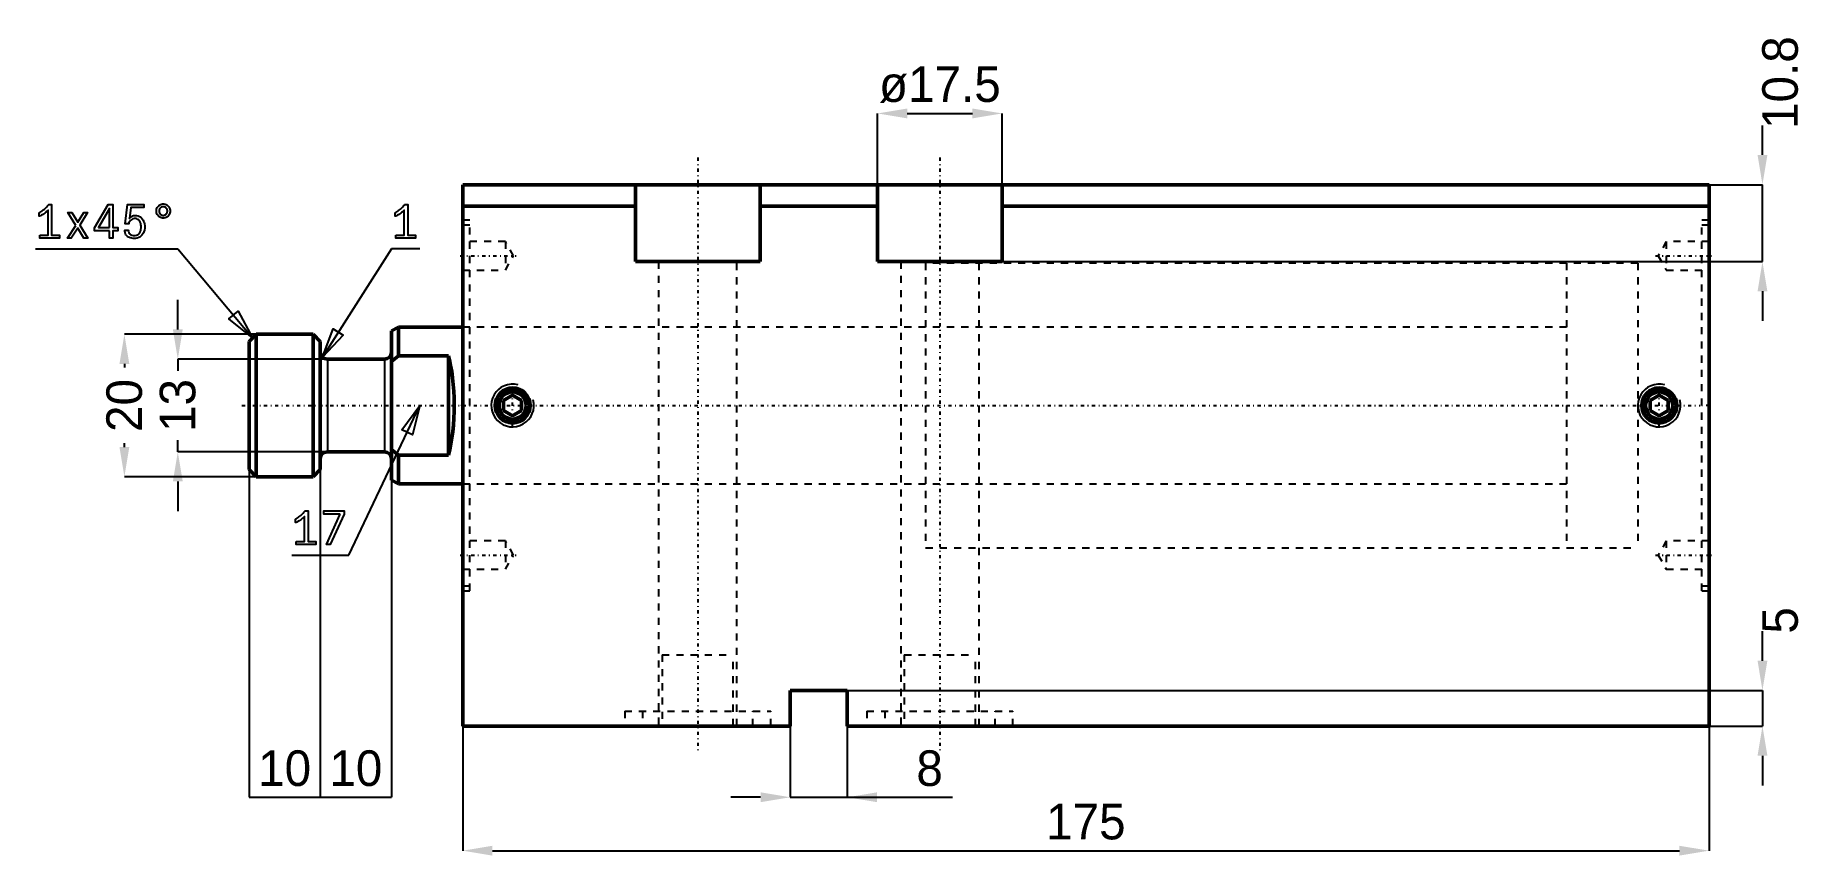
# Model space of a CAD drawing. Header units: millimetres. Extents: x -60 to 188, y -63 to 52.
import ezdxf

# ---------------------------------------------------------------- set-up
doc = ezdxf.new("R2010")
doc.units = ezdxf.units.MM
doc.linetypes.add('Center', pattern=[1.5, 0.45, -0.5, 0.05, -0.5])
doc.linetypes.add('Dashed', pattern=[2, 1, -1])
for name, color, linetype, lineweight in [('2d ConnectionPoints', 7, 'Continuous', 50), ('AM_0', 7, 'Continuous', 50), ('AM_4', 3, 'Continuous', 25), ('AM_5', 3, 'Continuous', 25), ('AM_7', 7, 'Center', 25), ('AM_9', 6, 'Dashed', 25)]:
    doc.layers.add(name, color=color, linetype=linetype, lineweight=lineweight)
doc.dimstyles.new('ISO-25', dxfattribs={"dimtxt": 2.5, "dimasz": 2.5, "dimexe": 1.25, "dimexo": 0.625, "dimtad": 1, "dimtxsty": 'Standard', "dimcen": 2.5, "dimadec": 0, "dimazin": 0, "dimtfac": 1, "dimtmove": 0, "dimatfit": 3, "dimfxl": 0, "dimarcsym": 0})

# ---------------------------------------------------------------- blocks, each defined once
blk = doc.blocks.new('1_JECX_MF_TLA_40_90_0_rod__0_in_JECX_MF_160_J_TLA_40_90_0__2')
at = {"layer": 'AM_0'}
for p, q in [((-29, 10), (-30, 9)), ((-29, 10), (-29, -10)), ((-21, 10), (-29, 10)), ((-21, 10), (-21, -10)), ((-20, 9), (-21, 10)), ((-9, 11), (-10, 10.5)), ((-10, 10.5), (-10, -10.5)), ((0, 11), (-9, 11)), ((-9, 11), (-9, 6.98)), ((-30, 9), (-30, -9)), ((-20, 9), (-20, -9)), ((-11, 6.5), (-19, 6.5)), ((-9, 6.98), (-10, 6.16)), ((-2, 6.98), (-9, 6.98)), ((-2, 6.98), (-2, -6.98)), ((-19, -6.5), (-11, -6.5)), ((-10, -6.16), (-9, -6.98)), ((-9, -6.98), (-2, -6.98)), ((-9, -6.98), (-9, -11)), ((-30, -9), (-29, -10)), ((-21, -10), (-20, -9)), ((-29, -10), (-21, -10)), ((-10, -10.5), (-9, -11)), ((-9, -11), (0, -11))]:
    blk.add_line(p, q, dxfattribs=at)
blk.add_lwpolyline([(-2, -6.98), (-1.81, -6.21), (-1.65, -5.4), (-1.51, -4.54), (-1.39, -3.65), (-1.3, -2.74), (-1.24, -1.8), (-1.2, -0.84), (-1.19, 0.12), (-1.2, 1.07), (-1.25, 2.02), (-1.32, 2.96), (-1.42, 3.87), (-1.54, 4.75), (-1.69, 5.6), (-1.86, 6.4), (-2, 6.98)], dxfattribs=at)
for centre, start, end in [((-19, 7.5), 180, 270), ((-11, 7.5), 270, 0), ((-19, -7.5), 90, 180), ((-11, -7.5), 360, 90)]:
    blk.add_arc(centre, 1, start, end, dxfattribs=at)
at = {"layer": 'AM_4'}
for p, q in [((-19, 6.5), (-19, -6.5)), ((-11, 6.5), (-11, -6.5))]:
    blk.add_line(p, q, dxfattribs=at)
at = {"layer": 'AM_7'}
blk.add_line((-31, 0), (173.75, 0), dxfattribs=at)
at = {"layer": 'AM_9'}
for p, q in [((165, 20), (155, 20)), ((155, 20), (155, -20)), ((165, 20), (165, -20)), ((155, 11), (0, 11)), ((0, -11), (155, -11)), ((155, -20), (165, -20))]:
    blk.add_line(p, q, dxfattribs=at)
blk = doc.blocks.new('2_JECX_MF_EXLA_40_90_0_body__0_in_JECX_MF_160_J_TLA_40_90_0__2')
at = {"layer": 'AM_0'}
for p, q in [((0, -45), (0, 31)), ((175, 31), (0, 31)), ((24.25, 31), (24.25, 20.2)), ((41.75, 20.2), (41.75, 31)), ((58.25, 31), (58.25, 20.2)), ((75.75, 20.2), (75.75, 31)), ((175, -45), (175, 31)), ((24.25, 28), (0, 28)), ((58.25, 28), (41.75, 28)), ((175, 28), (75.75, 28)), ((24.25, 20.2), (41.75, 20.2)), ((58.25, 20.2), (75.75, 20.2)), ((7, 1.44), (5.75, 0.72)), ((5.75, 0.72), (5.75, -0.72)), ((8.25, 0.72), (7, 1.44)), ((8.25, -0.72), (8.25, 0.72)), ((168, 1.44), (166.75, 0.72)), ((166.75, 0.72), (166.75, -0.72)), ((169.25, 0.72), (168, 1.44)), ((169.25, -0.72), (169.25, 0.72)), ((5.75, -0.72), (7, -1.44)), ((7, -1.44), (8.25, -0.72)), ((166.75, -0.72), (168, -1.44)), ((168, -1.44), (169.25, -0.72)), ((46, -40), (46, -45)), ((54, -40), (46, -40)), ((54, -45), (54, -40)), ((46, -45), (0, -45)), ((175, -45), (54, -45))]:
    blk.add_line(p, q, dxfattribs=at)
for centre, radius in [((7, 0), 2.46), ((7, 0), 2.4), ((7, 0), 1.9), ((168, 0), 2.46), ((168, 0), 2.4), ((168, 0), 1.9)]:
    blk.add_circle(centre, radius, dxfattribs=at)
at = {"layer": 'AM_5'}
for centre in [(7, 0), (168, 0)]:
    blk.add_arc(centre, 3, 75, 15, dxfattribs=at)
at = {"layer": 'AM_7'}
for p, q in [((33, 34.8), (33, -48.8)), ((67, 34.8), (67, -48.8)), ((-0.36, 21), (7.51, 21)), ((167.49, 21), (175.36, 21)), ((7, -3.15), (7, 3.15)), ((168, -3.15), (168, 3.15)), ((175.05, 0), (173.95, 0)), ((-0.36, -21), (7.51, -21)), ((167.49, -21), (175.36, -21))]:
    blk.add_line(p, q, dxfattribs=at)
at = {"layer": 'AM_9'}
for p, q in [((1, 26), (0, 26)), ((1, 25.3), (0, 25.3)), ((1, -26), (1, 26)), ((174, -26), (174, 26)), ((175, 26), (174, 26)), ((175, 25.3), (174, 25.3)), ((6, 23), (0, 23)), ((7.15, 21), (6, 23)), ((6, 23), (6, 19)), ((169, 23), (167.85, 21)), ((175, 23), (169, 23)), ((169, 23), (169, 19)), ((6, 19), (7.15, 21)), ((27.5, 20.2), (27.5, -45)), ((38.5, -45), (38.5, 20.2)), ((61.5, 20.2), (61.5, -45)), ((165, 20), (65, 20)), ((65, 20), (65, -20)), ((72.5, -45), (72.5, 20.2)), ((165, 20), (165, -20)), ((167.85, 21), (169, 19)), ((0, 19), (6, 19)), ((169, 19), (175, 19)), ((65, 11), (0, 11)), ((0, -11), (65, -11)), ((6, -19), (0, -19)), ((7.15, -21), (6, -19)), ((6, -19), (6, -23)), ((169, -19), (167.85, -21)), ((175, -19), (169, -19)), ((169, -19), (169, -23)), ((6, -23), (7.15, -21)), ((65, -20), (165, -20)), ((167.85, -21), (169, -23)), ((0, -23), (6, -23)), ((169, -23), (175, -23)), ((0, -25.3), (1, -25.3)), ((0, -26), (1, -26)), ((174, -25.3), (175, -25.3)), ((174, -26), (175, -26)), ((28, -35), (38, -35)), ((28, -35), (28, -45)), ((38, -45), (38, -35)), ((62, -35), (72, -35)), ((62, -35), (62, -45)), ((72, -45), (72, -35)), ((22.75, -42.9), (43.25, -42.9)), ((22.75, -42.9), (22.75, -45)), ((25.25, -42.9), (25.25, -45)), ((40.75, -45), (40.75, -42.9)), ((43.25, -45), (43.25, -42.9)), ((56.75, -42.9), (77.25, -42.9)), ((56.75, -42.9), (56.75, -45)), ((59.25, -42.9), (59.25, -45)), ((74.75, -45), (74.75, -42.9)), ((77.25, -45), (77.25, -42.9))]:
    blk.add_line(p, q, dxfattribs=at)
blk = doc.blocks.new('*D3')
at = {"layer": 'AM_5', "color": 0, "lineweight": -2}
for p, q in [((58.25, 31), (58.25, 41)), ((62.42, 41), (71.58, 41)), ((75.75, 31), (75.75, 41))]:
    blk.add_line(p, q, dxfattribs=at)
at = {"layer": 'AM_5', "color": 0}
for points in [[(62.42, 41.69), (62.42, 40.31), (58.25, 41)], [(71.58, 40.31), (71.58, 41.69), (75.75, 41)]]:
    blk.add_solid(points, dxfattribs=at)
at = {"layer": 'Defpoints', "color": 0}
for p in [(75.75, 41), (58.25, 31), (75.75, 31)]:
    blk.add_point(p, dxfattribs=at)
at = {"layer": 'AM_5', "color": 0, "insert": (67, 45.05), "char_height": 5, "attachment_point": 5}
blk.add_mtext('ø17.5', dxfattribs=at)
blk = doc.blocks.new('*D4')
at = {"layer": 'AM_5', "color": 0, "lineweight": -2}
for p, q in [((182.5, 35.17), (182.5, 39.33)), ((75.75, 31), (182.5, 31)), ((182.5, 20.2), (182.5, 31)), ((75.75, 20.2), (182.5, 20.2)), ((182.5, 16.03), (182.5, 11.87))]:
    blk.add_line(p, q, dxfattribs=at)
at = {"layer": 'AM_5', "color": 0}
for points in [[(181.81, 35.17), (183.19, 35.17), (182.5, 31)], [(183.19, 16.03), (181.81, 16.03), (182.5, 20.2)]]:
    blk.add_solid(points, dxfattribs=at)
at = {"layer": 'Defpoints', "color": 0}
for p in [(75.75, 31), (182.5, 31), (75.75, 20.2)]:
    blk.add_point(p, dxfattribs=at)
at = {"layer": 'AM_5', "color": 0, "insert": (185, 45.33), "char_height": 5, "attachment_point": 5, "rotation": 90}
blk.add_mtext('10.8', dxfattribs=at)
blk = doc.blocks.new('*D5')
at = {"layer": 'AM_5', "color": 0, "lineweight": -2}
for p, q in [((0, -45), (0, -62.5)), ((175, -45), (175, -62.5)), ((4.17, -62.5), (170.83, -62.5))]:
    blk.add_line(p, q, dxfattribs=at)
at = {"layer": 'AM_5', "color": 0}
for points in [[(4.17, -61.81), (4.17, -63.19), (0, -62.5)], [(170.83, -63.19), (170.83, -61.81), (175, -62.5)]]:
    blk.add_solid(points, dxfattribs=at)
at = {"layer": 'Defpoints', "color": 0}
for p in [(0, -45), (175, -45), (175, -62.5)]:
    blk.add_point(p, dxfattribs=at)
at = {"layer": 'AM_5', "color": 0, "insert": (87.5, -58.45), "char_height": 5, "attachment_point": 5}
blk.add_mtext('175', dxfattribs=at)
blk = doc.blocks.new('*D6')
at = {"layer": 'AM_5', "color": 0, "lineweight": -2}
for p, q in [((-20, -9), (-20, -55)), ((-10, -7.5), (-10, -55)), ((-20, -55), (-10, -55))]:
    blk.add_line(p, q, dxfattribs=at)
at = {"layer": 'Defpoints', "color": 0}
for p in [(-20, -9), (-10, -7.5), (-10, -55)]:
    blk.add_point(p, dxfattribs=at)
at = {"layer": 'AM_5', "color": 0, "insert": (-15, -50.95), "char_height": 5, "attachment_point": 5}
blk.add_mtext('10', dxfattribs=at)
blk = doc.blocks.new('*D7')
at = {"layer": 'AM_5', "color": 0, "lineweight": -2}
for p, q in [((-30, -9), (-30, -55)), ((-20, -9), (-20, -55)), ((-30, -55), (-20, -55))]:
    blk.add_line(p, q, dxfattribs=at)
at = {"layer": 'Defpoints', "color": 0}
for p in [(-30, -9), (-20, -9), (-20, -55)]:
    blk.add_point(p, dxfattribs=at)
at = {"layer": 'AM_5', "color": 0, "insert": (-25, -50.95), "char_height": 5, "attachment_point": 5}
blk.add_mtext('10', dxfattribs=at)
blk = doc.blocks.new('*D8')
at = {"layer": 'AM_5', "color": 0, "lineweight": -2}
for p, q in [((-29, 10), (-47.5, 10)), ((-47.5, 5.83), (-47.5, 5.31)), ((-47.5, -5.83), (-47.5, -5.31)), ((-29, -10), (-47.5, -10))]:
    blk.add_line(p, q, dxfattribs=at)
at = {"layer": 'AM_5', "color": 0}
for points in [[(-46.81, 5.83), (-48.19, 5.83), (-47.5, 10)], [(-48.19, -5.83), (-46.81, -5.83), (-47.5, -10)]]:
    blk.add_solid(points, dxfattribs=at)
at = {"layer": 'Defpoints', "color": 0}
for p in [(-47.5, 10), (-29, 10), (-29, -10)]:
    blk.add_point(p, dxfattribs=at)
at = {"layer": 'AM_5', "color": 0, "insert": (-47.5, 0), "char_height": 5, "attachment_point": 5, "rotation": 90}
blk.add_mtext('20', dxfattribs=at)
blk = doc.blocks.new('*D9')
at = {"layer": 'AM_5', "color": 0, "lineweight": -2}
for p, q in [((-40, 10.67), (-40, 14.83)), ((-19, 6.5), (-40, 6.5)), ((-40, 6.5), (-40, 4.88)), ((-40, -6.5), (-40, -4.88)), ((-19, -6.5), (-40, -6.5)), ((-40, -10.67), (-40, -14.83))]:
    blk.add_line(p, q, dxfattribs=at)
at = {"layer": 'AM_5', "color": 0}
for points in [[(-40.69, 10.67), (-39.31, 10.67), (-40, 6.5)], [(-39.31, -10.67), (-40.69, -10.67), (-40, -6.5)]]:
    blk.add_solid(points, dxfattribs=at)
at = {"layer": 'Defpoints', "color": 0}
for p in [(-40, 6.5), (-19, 6.5), (-19, -6.5)]:
    blk.add_point(p, dxfattribs=at)
at = {"layer": 'AM_5', "color": 0, "insert": (-40, 0), "char_height": 5, "attachment_point": 5, "rotation": 90}
blk.add_mtext('13', dxfattribs=at)
blk = doc.blocks.new('*D10')
at = {"layer": 'AM_5', "color": 0, "lineweight": -2}
for p, q in [((46, -40), (46, -55)), ((54, -45), (54, -55)), ((41.83, -55), (37.67, -55)), ((46, -55), (54, -55)), ((54, -55), (68.78, -55)), ((58.17, -55), (62.33, -55))]:
    blk.add_line(p, q, dxfattribs=at)
at = {"layer": 'AM_5', "color": 0}
for points in [[(41.83, -55.69), (41.83, -54.31), (46, -55)], [(58.17, -54.31), (58.17, -55.69), (54, -55)]]:
    blk.add_solid(points, dxfattribs=at)
at = {"layer": 'Defpoints', "color": 0}
for p in [(46, -40), (54, -45), (54, -55)]:
    blk.add_point(p, dxfattribs=at)
at = {"layer": 'AM_5', "color": 0, "insert": (65.56, -50.95), "char_height": 5, "attachment_point": 5}
blk.add_mtext('8', dxfattribs=at)
blk = doc.blocks.new('*D11')
at = {"layer": 'AM_5', "color": 0, "lineweight": -2}
for p, q in [((182.5, -35.83), (182.5, -31.67)), ((46, -40), (182.5, -40)), ((182.5, -40), (182.5, -45)), ((54, -45), (182.5, -45)), ((182.5, -49.17), (182.5, -53.33))]:
    blk.add_line(p, q, dxfattribs=at)
at = {"layer": 'AM_5', "color": 0}
for points in [[(181.81, -35.83), (183.19, -35.83), (182.5, -40)], [(183.19, -49.17), (181.81, -49.17), (182.5, -45)]]:
    blk.add_solid(points, dxfattribs=at)
at = {"layer": 'Defpoints', "color": 0}
for p in [(46, -40), (54, -45), (182.5, -45)]:
    blk.add_point(p, dxfattribs=at)
at = {"layer": 'AM_5', "color": 0, "insert": (185, -30.17), "char_height": 5, "attachment_point": 5, "rotation": 90}
blk.add_mtext('5', dxfattribs=at)

msp = doc.modelspace()

# ---------------------------------------------------------------- linework, layer by layer
at = {"layer": '2d ConnectionPoints'}
msp.add_point((0, 0), dxfattribs=at)
at = {"layer": 'AM_5'}
for p, q in [((-60, 22), (-40, 22)), ((-40, 22), (-29.5, 9.5)), ((-10, 22), (-19.707, 6.793)), ((-6, 22), (-10, 22)), ((-16, -21), (-6, 0)), ((-24, -21), (-16, -21))]:
    msp.add_line(p, q, dxfattribs=at)
for points in [[(-59.392, 23.916), (-58.196, 23.916), (-58.196, 27.433), (-58.196, 27.433), (-58.261, 27.368), (-58.369, 27.267), (-58.369, 27.267), (-58.493, 27.161), (-58.583, 27.088), (-58.583, 27.088), (-58.677, 27.015), (-58.819, 26.913), (-58.819, 26.913), (-58.962, 26.817), (-59.057, 26.756), (-59.057, 26.756), (-59.151, 26.702), (-59.281, 26.636), (-59.281, 26.636), (-59.399, 26.589), (-59.47, 26.568), (-59.47, 27.062), (-59.47, 27.062), (-59.381, 27.104), (-59.242, 27.184), (-59.242, 27.184), (-59.094, 27.285), (-58.991, 27.363), (-58.991, 27.363), (-58.887, 27.446), (-58.737, 27.576), (-58.737, 27.576), (-58.592, 27.711), (-58.498, 27.803), (-58.498, 27.803), (-58.41, 27.894), (-58.291, 28.022), (-58.291, 28.022), (-58.19, 28.14), (-58.131, 28.212), (-57.715, 28.212), (-57.715, 23.916), (-56.63, 23.916), (-56.63, 23.5), (-59.392, 23.5), (-59.392, 23.916)], [(-49.575, 24.54), (-51.681, 24.54), (-51.681, 24.962), (-49.764, 28.212), (-49.12, 28.212), (-49.12, 24.979), (-48.419, 24.979), (-48.419, 24.54), (-49.12, 24.54), (-49.12, 23.5), (-49.575, 23.5), (-49.575, 24.54)], [(-49.569, 24.979), (-49.569, 27.666), (-51.123, 24.979), (-49.569, 24.979)], [(-46.118, 23.442), (-46.118, 23.442), (-46.265, 23.447), (-46.474, 23.473), (-46.474, 23.473), (-46.67, 23.522), (-46.794, 23.567), (-46.794, 23.567), (-46.91, 23.622), (-47.066, 23.726), (-47.066, 23.726), (-47.2, 23.855), (-47.277, 23.955), (-47.277, 23.955), (-47.342, 24.066), (-47.412, 24.252), (-47.412, 24.252), (-47.45, 24.464), (-47.457, 24.618), (-46.95, 24.618), (-46.95, 24.618), (-46.941, 24.472), (-46.891, 24.282), (-46.891, 24.282), (-46.799, 24.125), (-46.715, 24.04), (-46.715, 24.04), (-46.615, 23.969), (-46.443, 23.893), (-46.443, 23.893), (-46.245, 23.852), (-46.099, 23.845), (-46.099, 23.845), (-45.973, 23.851), (-45.801, 23.888), (-45.801, 23.888), (-45.649, 23.955), (-45.559, 24.017), (-45.559, 24.017), (-45.478, 24.09), (-45.373, 24.216), (-45.373, 24.216), (-45.289, 24.361), (-45.244, 24.468), (-45.244, 24.468), (-45.208, 24.582), (-45.168, 24.761), (-45.168, 24.761), (-45.147, 24.949), (-45.143, 25.079), (-45.143, 25.079), (-45.147, 25.199), (-45.168, 25.372), (-45.168, 25.372), (-45.206, 25.539), (-45.241, 25.647), (-45.241, 25.647), (-45.284, 25.748), (-45.363, 25.886), (-45.363, 25.886), (-45.461, 26.005), (-45.536, 26.074), (-45.536, 26.074), (-45.62, 26.133), (-45.758, 26.196), (-45.758, 26.196), (-45.914, 26.23), (-46.027, 26.236), (-46.027, 26.236), (-46.148, 26.229), (-46.318, 26.187), (-46.318, 26.187), (-46.475, 26.11), (-46.573, 26.038), (-46.573, 26.038), (-46.662, 25.953), (-46.772, 25.803), (-46.772, 25.803), (-46.853, 25.627), (-46.892, 25.495), (-47.386, 25.495), (-47.048, 28.226), (-44.753, 28.226), (-44.753, 27.803), (-46.586, 27.803), (-46.794, 26.24), (-46.794, 26.24), (-46.725, 26.324), (-46.618, 26.434), (-46.618, 26.434), (-46.505, 26.524), (-46.427, 26.573), (-46.427, 26.573), (-46.345, 26.613), (-46.212, 26.657), (-46.212, 26.657), (-46.066, 26.681), (-45.962, 26.685), (-45.962, 26.685), (-45.803, 26.676), (-45.58, 26.631), (-45.58, 26.631), (-45.378, 26.548), (-45.254, 26.471), (-45.254, 26.471), (-45.14, 26.379), (-44.99, 26.217), (-44.99, 26.217), (-44.867, 26.029), (-44.799, 25.887), (-44.799, 25.887), (-44.743, 25.736), (-44.682, 25.498), (-44.682, 25.498), (-44.649, 25.244), (-44.643, 25.067), (-44.643, 25.067), (-44.65, 24.88), (-44.689, 24.616), (-44.689, 24.616), (-44.761, 24.372), (-44.828, 24.22), (-44.828, 24.22), (-44.908, 24.079), (-45.051, 23.892), (-45.051, 23.892), (-45.22, 23.735), (-45.348, 23.646), (-45.348, 23.646), (-45.486, 23.573), (-45.708, 23.493), (-45.708, 23.493), (-45.948, 23.45), (-46.118, 23.442)], [(-42.044, 26.295), (-42.044, 26.295), (-42.146, 26.3), (-42.294, 26.329), (-42.294, 26.329), (-42.435, 26.381), (-42.525, 26.43), (-42.525, 26.43), (-42.609, 26.488), (-42.723, 26.589), (-42.723, 26.589), (-42.82, 26.707), (-42.876, 26.796), (-42.876, 26.796), (-42.922, 26.889), (-42.973, 27.036), (-42.973, 27.036), (-43, 27.19), (-43.005, 27.296), (-43.005, 27.296), (-43, 27.402), (-42.973, 27.556), (-42.973, 27.556), (-42.922, 27.703), (-42.876, 27.797), (-42.876, 27.797), (-42.82, 27.885), (-42.723, 28.003), (-42.723, 28.003), (-42.609, 28.104), (-42.525, 28.162), (-42.525, 28.162), (-42.435, 28.211), (-42.294, 28.263), (-42.294, 28.263), (-42.146, 28.292), (-42.044, 28.297), (-42.044, 28.297), (-41.941, 28.292), (-41.794, 28.263), (-41.794, 28.263), (-41.654, 28.211), (-41.564, 28.162), (-41.564, 28.162), (-41.48, 28.104), (-41.367, 28.004), (-41.367, 28.004), (-41.271, 27.886), (-41.216, 27.798), (-41.216, 27.798), (-41.17, 27.705), (-41.12, 27.558), (-41.12, 27.558), (-41.093, 27.403), (-41.088, 27.296), (-41.088, 27.296), (-41.093, 27.189), (-41.12, 27.034), (-41.12, 27.034), (-41.17, 26.887), (-41.216, 26.794), (-41.216, 26.794), (-41.271, 26.706), (-41.367, 26.588), (-41.367, 26.588), (-41.48, 26.488), (-41.564, 26.43), (-41.564, 26.43), (-41.654, 26.381), (-41.794, 26.329), (-41.794, 26.329), (-41.941, 26.3), (-42.044, 26.295)], [(-42.044, 26.692), (-42.044, 26.692), (-41.982, 26.695), (-41.893, 26.712), (-41.893, 26.712), (-41.808, 26.744), (-41.754, 26.773), (-41.754, 26.773), (-41.703, 26.808), (-41.635, 26.869), (-41.635, 26.869), (-41.576, 26.94), (-41.543, 26.994), (-41.543, 26.994), (-41.515, 27.051), (-41.484, 27.139), (-41.484, 27.139), (-41.468, 27.232), (-41.465, 27.296), (-41.465, 27.296), (-41.468, 27.36), (-41.484, 27.453), (-41.484, 27.453), (-41.515, 27.541), (-41.543, 27.598), (-41.543, 27.598), (-41.576, 27.652), (-41.635, 27.723), (-41.635, 27.723), (-41.703, 27.784), (-41.754, 27.819), (-41.754, 27.819), (-41.808, 27.849), (-41.893, 27.88), (-41.893, 27.88), (-41.982, 27.897), (-42.044, 27.901), (-42.044, 27.901), (-42.105, 27.897), (-42.194, 27.88), (-42.194, 27.88), (-42.28, 27.849), (-42.334, 27.819), (-42.334, 27.819), (-42.386, 27.784), (-42.455, 27.723), (-42.455, 27.723), (-42.515, 27.652), (-42.549, 27.598), (-42.549, 27.598), (-42.578, 27.541), (-42.609, 27.453), (-42.609, 27.453), (-42.625, 27.36), (-42.629, 27.296), (-42.629, 27.296), (-42.625, 27.232), (-42.609, 27.139), (-42.609, 27.139), (-42.578, 27.051), (-42.549, 26.994), (-42.549, 26.994), (-42.515, 26.94), (-42.455, 26.869), (-42.455, 26.869), (-42.386, 26.808), (-42.334, 26.773), (-42.334, 26.773), (-42.28, 26.744), (-42.194, 26.712), (-42.194, 26.712), (-42.105, 26.695), (-42.044, 26.692)], [(-9.392, 23.916), (-8.196, 23.916), (-8.196, 27.433), (-8.196, 27.433), (-8.261, 27.368), (-8.369, 27.267), (-8.369, 27.267), (-8.493, 27.161), (-8.583, 27.088), (-8.583, 27.088), (-8.677, 27.015), (-8.819, 26.913), (-8.819, 26.913), (-8.962, 26.817), (-9.057, 26.756), (-9.057, 26.756), (-9.151, 26.702), (-9.281, 26.636), (-9.281, 26.636), (-9.399, 26.589), (-9.47, 26.568), (-9.47, 27.062), (-9.47, 27.062), (-9.381, 27.104), (-9.242, 27.184), (-9.242, 27.184), (-9.094, 27.285), (-8.991, 27.363), (-8.991, 27.363), (-8.887, 27.446), (-8.737, 27.576), (-8.737, 27.576), (-8.592, 27.711), (-8.498, 27.803), (-8.498, 27.803), (-8.41, 27.894), (-8.291, 28.022), (-8.291, 28.022), (-8.19, 28.14), (-8.131, 28.212), (-7.715, 28.212), (-7.715, 23.916), (-6.63, 23.916), (-6.63, 23.5), (-9.392, 23.5), (-9.392, 23.916)], [(-54.33, 25.284), (-55.428, 27.075), (-54.859, 27.075), (-54.04, 25.72), (-53.179, 27.075), (-52.662, 27.075), (-53.748, 25.326), (-52.61, 23.5), (-53.185, 23.5), (-54.05, 24.904), (-54.963, 23.5), (-55.49, 23.5), (-54.33, 25.284)], [(-29.5, 9.5), (-32.818, 12.154), (-31.542, 13.226), (-29.5, 9.5)], [(-19.707, 6.793), (-18.168, 10.753), (-16.763, 9.857), (-19.707, 6.793)], [(-6, 0), (-7.039, -4.12), (-8.544, -3.404), (-6, 0)], [(-23.392, -19.084), (-22.196, -19.084), (-22.196, -15.568), (-22.196, -15.568), (-22.261, -15.632), (-22.369, -15.733), (-22.369, -15.733), (-22.493, -15.839), (-22.583, -15.912), (-22.583, -15.912), (-22.677, -15.985), (-22.819, -16.087), (-22.819, -16.087), (-22.962, -16.183), (-23.058, -16.244), (-23.058, -16.244), (-23.151, -16.298), (-23.281, -16.364), (-23.281, -16.364), (-23.399, -16.411), (-23.47, -16.432), (-23.47, -15.938), (-23.47, -15.938), (-23.381, -15.896), (-23.242, -15.816), (-23.242, -15.816), (-23.094, -15.715), (-22.991, -15.637), (-22.991, -15.637), (-22.887, -15.554), (-22.737, -15.424), (-22.737, -15.424), (-22.592, -15.289), (-22.498, -15.197), (-22.498, -15.197), (-22.41, -15.106), (-22.291, -14.978), (-22.291, -14.978), (-22.19, -14.86), (-22.131, -14.787), (-21.715, -14.787), (-21.715, -19.084), (-20.63, -19.084), (-20.63, -19.5), (-23.392, -19.5), (-23.392, -19.084)], [(-17.198, -15.242), (-19.506, -15.242), (-19.506, -14.787), (-16.659, -14.787), (-16.659, -15.242), (-18.596, -19.5), (-19.129, -19.5), (-17.198, -15.242)]]:
    msp.add_lwpolyline(points, dxfattribs=at)

# ---------------------------------------------------------------- block references
for name in ['2_JECX_MF_EXLA_40_90_0_body__0_in_JECX_MF_160_J_TLA_40_90_0__2', '1_JECX_MF_TLA_40_90_0_rod__0_in_JECX_MF_160_J_TLA_40_90_0__2']:
    msp.add_blockref(name, (0, 0))

# ---------------------------------------------------------------- dimensions: what is measured, and where the dimension line sits
for base, p1, p2, text, picture, middle in [((182.5, 31), (75.75, 20.2), (75.75, 31), '10.8', '*D4', (185, 45.333)), ((-40, 6.5), (-19, -6.5), (-19, 6.5), '13', '*D9', (-40, 0)), ((-47.5, 10), (-29, -10), (-29, 10), '20', '*D8', (-47.5, 0)), ((182.5, -45), (46, -40), (54, -45), '5', '*D11', (185, -30.167))]:
    dim = msp.add_linear_dim(base=base, p1=p1, p2=p2, angle=90, text=text, dimstyle='ISO-25', override={"dimtxt": 5, "dimasz": 4.166667, "dimexe": 0, "dimexo": 0, "dimgap": 1.5}, dxfattribs=at)
    dim.commit()
    dim.dimension.update_dxf_attribs({"geometry": picture, "text_midpoint": middle, "dimtype": 160, "text_rotation": 90})
for base, p1, p2, text, override, picture, middle in [((75.75, 41), (58.25, 31), (75.75, 31), 'ø17.5', {"dimtxt": 5, "dimasz": 4.166667, "dimexe": 0, "dimexo": 0, "dimgap": 1.5}, '*D3', (67, 41)), ((-20, -55), (-30, -9), (-20, -9), '10', {"dimtxt": 5, "dimasz": 0, "dimexe": 0, "dimexo": 0, "dimgap": 1.5}, '*D7', (-25, -55)), ((-10, -55), (-20, -9), (-10, -7.5), '10', {"dimtxt": 5, "dimasz": 0, "dimexe": 0, "dimexo": 0, "dimgap": 1.5}, '*D6', (-15, -55)), ((54, -55), (46, -40), (54, -45), '8', {"dimtxt": 5, "dimasz": 4.166667, "dimexe": 0, "dimexo": 0, "dimgap": 1.5}, '*D10', (65.555, -55)), ((175, -62.5), (0, -45), (175, -45), '175', {"dimtxt": 5, "dimasz": 4.166667, "dimexe": 0, "dimexo": 0, "dimgap": 1.5}, '*D5', (87.5, -62.5))]:
    dim = msp.add_linear_dim(base=base, p1=p1, p2=p2, text=text, dimstyle='ISO-25', override=override, dxfattribs=at)
    dim.commit()
    dim.dimension.update_dxf_attribs({"geometry": picture, "text_midpoint": middle, "dimtype": 160})

doc.saveas('drawing.dxf')
